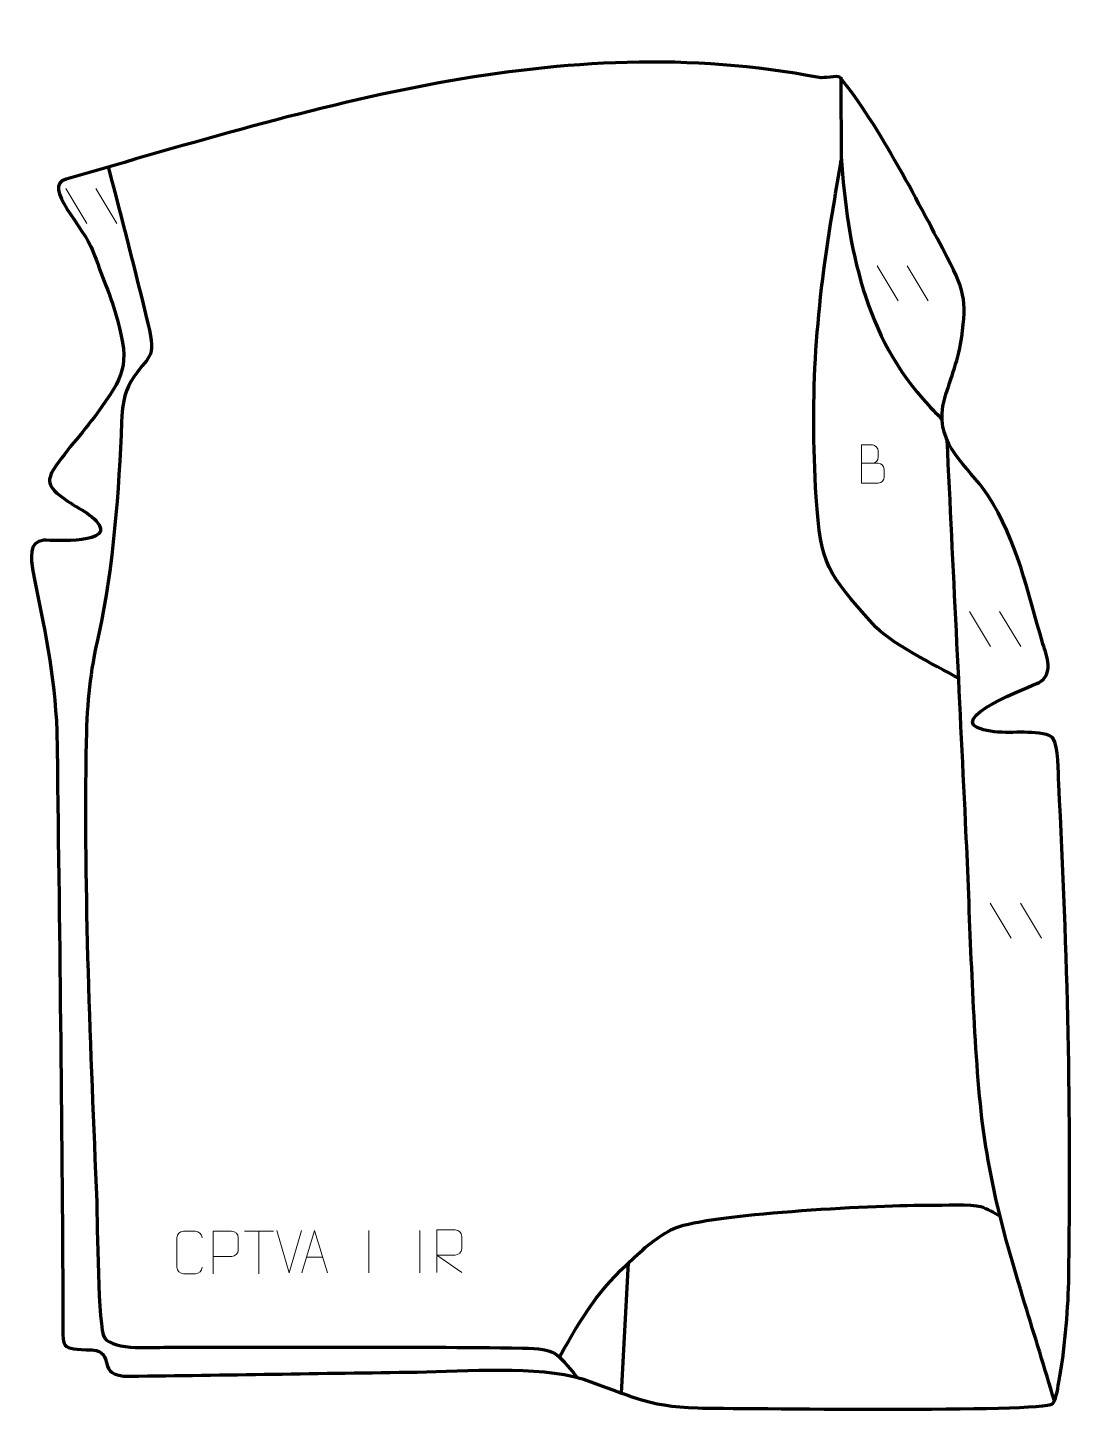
# Model space of a CAD drawing. Header units: millimetres. Extents: x -565 to 48, y -62 to 752.
import ezdxf

# ---------------------------------------------------------------- set-up
doc = ezdxf.new("R2010")
doc.units = ezdxf.units.MM
doc.header["$MEASUREMENT"] = 0
doc.layers.add('layer 1', color=7, linetype='Continuous')
doc.layers.add('layer 2', color=7, linetype='Continuous')

msp = doc.modelspace()

# ---------------------------------------------------------------- linework, layer by layer
at = {"layer": 'layer 1', "color": 142, "lineweight": 158}
for points, knots in [([(-87.2855, 722.8605), (-87.2243, 706.8626), (-87.2435, 691.9754), (-87.0477, 675.9976), (-87.0477, 675.9976), (-83.5576, 623.2739), (-73.1586, 569.7067), (-35.7415, 529.9435), (-35.7415, 529.9435), (-33.1093, 527.1462), (-30.4338, 524.3837), (-27.7694, 521.6167)], [0, 0, 0, 0, 0.25, 0.25, 0.25, 0.25, 0.5, 0.5, 0.5, 0.5, 1, 1, 1, 1]), ([(-517.9157, 669.6625), (-509.7858, 638.6736), (-502.176, 609.0873), (-494.6874, 577.9433), (-494.6874, 577.9433), (-489.4086, 555.9895), (-494.3958, 560.1873), (-504.6006, 544.0757), (-504.6006, 544.0757), (-508.9813, 536.6463), (-509.8684, 528.5323), (-510.1836, 520.2053), (-510.1836, 520.2053), (-511.7236, 479.5331), (-514.955, 435.2091), (-523.5699, 395.584), (-523.5699, 395.584), (-528.9141, 371.0028), (-530.4372, 357.4247), (-530.9351, 332.2226), (-530.9351, 332.2226), (-532.7179, 242.0015), (-528.3412, 151.6688), (-524.7687, 61.5225), (-524.7687, 61.5225), (-524.4214, 50.0499), (-524.0259, -13.0841), (-520.2374, -18.3372), (-520.2374, -18.3372), (-514.4791, -26.3215), (-490.631, -23.8237), (-481.0985, -23.8715), (-481.0985, -23.8715), (-412.255, -24.2164), (-343.201, -23.3197), (-274.4278, -24.4915), (-274.4278, -24.4915), (-253.9842, -24.8399), (-254.9426, -26.876), (-242.2951, -41.7455)], [0, 0, 0, 0, 0.09090909, 0.09090909, 0.09090909, 0.09090909, 0.18181818, 0.18181818, 0.18181818, 0.18181818, 0.27272727, 0.27272727, 0.27272727, 0.27272727, 0.36363636, 0.36363636, 0.36363636, 0.36363636, 0.45454545, 0.45454545, 0.45454545, 0.45454545, 0.54545455, 0.54545455, 0.54545455, 0.54545455, 0.63636364, 0.63636364, 0.63636364, 0.63636364, 0.72727273, 0.72727273, 0.72727273, 0.72727273, 0.81818182, 0.81818182, 0.81818182, 0.81818182, 1, 1, 1, 1]), ([(-18.0668, 369.4089), (-31.8365, 377.0306), (-59.1615, 390.3356), (-68.7473, 401.677), (-68.7473, 401.677), (-95.0857, 431.4362), (-99.1785, 435.1884), (-101.7762, 476.0004), (-101.7762, 476.0004), (-105.6548, 536.9344), (-101.6947, 588.2278), (-91.4834, 647.7358), (-91.4834, 647.7358), (-89.9542, 656.6488), (-88.5263, 665.5918), (-87.0533, 674.5155)], [0, 0, 0, 0, 0.2, 0.2, 0.2, 0.2, 0.4, 0.4, 0.4, 0.4, 0.6, 0.6, 0.6, 0.6, 1, 1, 1, 1]), ([(38.2665, -55.5019), (32.4867, -36.4578), (26.7068, -17.4138), (20.927, 1.6303), (20.927, 1.6303), (6.3537, 48.8617), (-2.5992, 83.0851), (-6.5366, 132.886), (-6.5366, 132.886), (-10.419, 183.105), (-11.558, 234.4025), (-13.9689, 284.8286), (-13.9689, 284.8286), (-17.5494, 359.6862), (-21.2118, 434.5399), (-24.8268, 509.3958)], [0, 0, 0, 0, 0.2, 0.2, 0.2, 0.2, 0.4, 0.4, 0.4, 0.4, 0.6, 0.6, 0.6, 0.6, 1, 1, 1, 1]), ([(-252.9566, -30.111), (-237.1562, -2.8783), (-231.7602, 7.565), (-208.7381, 28.8434), (-208.7381, 28.8434), (-200.2776, 36.6632), (-190.895, 44.2552), (-182.2451, 47.0292), (-182.2451, 47.0292), (-157.8081, 54.8659), (-63.9501, 59.8885), (-34.5718, 59.6066), (-34.5718, 59.6066), (-27.5299, 59.539), (-10.6954, 60.3182), (-4.9492, 58.7556), (-4.9492, 58.7556), (-1.4828, 57.8129), (3.1016, 54.8098), (6.2761, 53.1715)], [0, 0, 0, 0, 0.16666667, 0.16666667, 0.16666667, 0.16666667, 0.33333333, 0.33333333, 0.33333333, 0.33333333, 0.5, 0.5, 0.5, 0.5, 0.66666667, 0.66666667, 0.66666667, 0.66666667, 1, 1, 1, 1])]:
    msp.add_open_spline(points, degree=3, knots=knots, dxfattribs=at)
at = {"layer": 'layer 1', "color": 250, "lineweight": 9}
for points in [[(-543.0091, 657.3682), (-543.0091, 657.3682), (-530.6448, 636.8239), (-530.6448, 636.8239)], [(-525.2792, 657.3682), (-525.2792, 657.3682), (-512.9149, 636.8239), (-512.9149, 636.8239)], [(-65.9957, 611.9088), (-65.9957, 611.9088), (-53.6314, 591.3645), (-53.6314, 591.3645)], [(-48.2658, 611.9088), (-48.2658, 611.9088), (-35.9015, 591.3645), (-35.9015, 591.3645)], [(-11.6679, 408.7086), (-11.6679, 408.7086), (0.6964, 388.1643), (0.6964, 388.1643)], [(6.062, 408.7086), (6.062, 408.7086), (18.4263, 388.1643), (18.4263, 388.1643)], [(0.5377, 237.2191), (0.5377, 237.2191), (12.902, 216.6748), (12.902, 216.6748)], [(18.2676, 237.2191), (18.2676, 237.2191), (30.6319, 216.6748), (30.6319, 216.6748)], [(-437.8927, 44.1949), (-437.8927, 44.1949), (-420.9055, 44.1949), (-420.9055, 44.1949)], [(-429.3989, 19.2649), (-429.3989, 19.2649), (-429.3989, 44.2184), (-429.3989, 44.2184)], [(-411.6287, 19.7753), (-411.6287, 19.7753), (-418.9505, 44.7289), (-418.9505, 44.7289)], [(-404.3068, 44.7289), (-404.3068, 44.7289), (-411.6286, 19.7753), (-411.6286, 19.7753)], [(-364.8856, 44.7392), (-364.8856, 44.7392), (-364.8856, 19.7651), (-364.8856, 19.7651)], [(-334.8856, 44.7392), (-334.8856, 44.7392), (-334.8856, 19.7651), (-334.8856, 19.7651)], [(-401.3835, 29.0248), (-401.3835, 29.0248), (-391.8878, 29.0248), (-391.8878, 29.0248)]]:
    msp.add_open_spline(points, degree=3, dxfattribs=at)
for points, knots in [([(-75.1356, 495.8465), (-71.8766, 495.8469), (-68.6172, 495.8469), (-65.3575, 495.8465), (-65.3575, 495.8465), (-63.5882, 495.831), (-61.8653, 494.276), (-61.8653, 492.4402), (-61.8653, 492.4402), (-61.8656, 491.4294), (-61.8656, 488.6981), (-61.8653, 487.687), (-61.8653, 487.687), (-61.8494, 486.0229), (-63.2307, 484.2191), (-65.3101, 484.2343), (-65.3101, 484.2343), (-68.5701, 484.2346), (-71.8298, 484.2346), (-75.0891, 484.2343), (-75.0891, 484.2343), (-75.0891, 491.6847), (-75.0891, 499.1348), (-75.0891, 506.5846), (-75.0891, 506.5846), (-72.963, 506.5846), (-70.8366, 506.5846), (-68.7101, 506.5846), (-68.7101, 506.5846), (-67.2046, 506.6004), (-65.3266, 504.8892), (-65.3107, 503.1315), (-65.3107, 503.1315), (-65.3111, 501.2809), (-65.3111, 501.1502), (-65.3107, 499.2993), (-65.3107, 499.2993), (-65.2953, 497.4487), (-66.9562, 495.831), (-68.7566, 495.8465)], [0, 0, 0, 0, 0.09090909, 0.09090909, 0.09090909, 0.09090909, 0.18181818, 0.18181818, 0.18181818, 0.18181818, 0.27272727, 0.27272727, 0.27272727, 0.27272727, 0.36363636, 0.36363636, 0.36363636, 0.36363636, 0.45454545, 0.45454545, 0.45454545, 0.45454545, 0.54545455, 0.54545455, 0.54545455, 0.54545455, 0.63636364, 0.63636364, 0.63636364, 0.63636364, 0.72727273, 0.72727273, 0.72727273, 0.72727273, 0.81818182, 0.81818182, 0.81818182, 0.81818182, 1, 1, 1, 1]), ([(-462.8204, 23.0825), (-462.9602, 20.7591), (-464.6374, 19.2795), (-466.7851, 19.2687), (-466.7851, 19.2687), (-469.117, 19.2691), (-471.4489, 19.2691), (-473.7804, 19.2687), (-473.7804, 19.2687), (-475.7054, 19.1633), (-477.6775, 21.0478), (-477.6663, 23.0651), (-477.6663, 23.0651), (-477.6659, 28.8352), (-477.6659, 34.6049), (-477.6663, 40.3742), (-477.6663, 40.3742), (-477.6621, 42.5123), (-475.9154, 44.2315), (-473.763, 44.218), (-473.763, 44.218), (-471.4373, 44.218), (-469.1112, 44.218), (-466.7851, 44.218), (-466.7851, 44.218), (-464.8385, 44.2535), (-462.8471, 42.762), (-462.8204, 40.3244)], [0, 0, 0, 0, 0.125, 0.125, 0.125, 0.125, 0.25, 0.25, 0.25, 0.25, 0.375, 0.375, 0.375, 0.375, 0.5, 0.5, 0.5, 0.5, 0.625, 0.625, 0.625, 0.625, 0.75, 0.75, 0.75, 0.75, 1, 1, 1, 1]), ([(-456.2434, 19.2647), (-456.2434, 19.2647), (-456.2434, 44.2183), (-456.2434, 44.2183), (-456.2434, 44.2183), (-452.6484, 44.2183), (-449.0531, 44.2183), (-445.4577, 44.2183), (-445.4577, 44.2183), (-443.1325, 44.1804), (-441.5751, 42.6903), (-441.5793, 40.3242), (-441.5793, 40.3242), (-441.5797, 38.2885), (-441.5797, 35.2292), (-441.5793, 33.1932), (-441.5793, 33.1932), (-441.5858, 31.3178), (-443.398, 29.3759), (-445.4076, 29.3568), (-445.4076, 29.3568), (-445.4076, 29.3568), (-456.2434, 29.3568), (-456.2434, 29.3568)], [0, 0, 0, 0, 0.14285714, 0.14285714, 0.14285714, 0.14285714, 0.28571429, 0.28571429, 0.28571429, 0.28571429, 0.42857143, 0.42857143, 0.42857143, 0.42857143, 0.57142857, 0.57142857, 0.57142857, 0.57142857, 0.71428571, 0.71428571, 0.71428571, 0.71428571, 1, 1, 1, 1]), ([(-404.1061, 19.7754), (-404.1061, 19.7754), (-396.7351, 44.7289), (-396.7351, 44.7289), (-396.7351, 44.7289), (-396.7351, 44.7289), (-389.1652, 19.7754), (-389.1652, 19.7754)], [0, 0, 0, 0, 0.33333333, 0.33333333, 0.33333333, 0.33333333, 1, 1, 1, 1]), ([(-324.8686, 20.0498), (-324.8686, 20.0498), (-324.8686, 45.0033), (-324.8686, 45.0033), (-324.8686, 45.0033), (-321.2738, 45.0033), (-317.6783, 45.0033), (-314.0831, 45.0033), (-314.0831, 45.0033), (-311.7578, 44.9656), (-310.2005, 43.4756), (-310.2046, 41.1092), (-310.2046, 41.1092), (-310.205, 39.0737), (-310.205, 36.0143), (-310.2046, 33.9783), (-310.2046, 33.9783), (-310.2111, 32.1028), (-312.0234, 30.161), (-314.0329, 30.1419), (-314.0329, 30.1419), (-314.0329, 30.1419), (-324.8686, 30.1419), (-324.8686, 30.1419), (-324.8686, 30.1419), (-324.8686, 30.1419), (-310.2139, 20.0498), (-310.2139, 20.0498)], [0, 0, 0, 0, 0.125, 0.125, 0.125, 0.125, 0.25, 0.25, 0.25, 0.25, 0.375, 0.375, 0.375, 0.375, 0.5, 0.5, 0.5, 0.5, 0.625, 0.625, 0.625, 0.625, 0.75, 0.75, 0.75, 0.75, 1, 1, 1, 1])]:
    msp.add_open_spline(points, degree=3, knots=knots, dxfattribs=at)
at = {"layer": 'layer 1', "color": 142, "lineweight": 158}
msp.add_open_spline([(-216.2785, -50.9453), (-216.2785, -50.9453), (-212.0465, 25.7448), (-212.0465, 25.7448)], degree=3, dxfattribs=at)
at = {"layer": 'layer 2', "color": 242, "lineweight": 158}
msp.add_open_spline([(-87.842, 722.806), (-65.3232, 695.8271), (-39.4923, 644.65), (-24.7185, 616.8216), (-24.7185, 616.8216), (-13.6037, 595.7514), (-13.2247, 589.4547), (-16.8986, 565.9338), (-16.8986, 565.9338), (-19.5019, 552.5202), (-24.2436, 542.1111), (-27.4126, 529.5068), (-27.4126, 529.5068), (-30.734, 505.5753), (-13.3712, 495.214), (-1.0269, 477.2608), (-1.0269, 477.2608), (16.7259, 449.6079), (22.2726, 420.5815), (31.5121, 389.6826), (31.5121, 389.6826), (33.8722, 381.9746), (37.8267, 371.8945), (29.2775, 366.8353), (29.2775, 366.8353), (24.3672, 364.845), (-27.8606, 344.8846), (-3.53, 339.1283), (-3.53, 339.1283), (-3.53, 339.1283), (-1.4379, 338.6333), (-1.4379, 338.6333), (-1.4379, 338.6333), (10.0367, 336.3263), (22.1316, 339.0229), (33.589, 336.3075), (33.589, 336.3075), (33.589, 336.3075), (34.6236, 335.9693), (34.6236, 335.9693), (34.6236, 335.9693), (36.0904, 335.3965), (36.3972, 335.1201), (37.4793, 334.07), (37.4793, 334.07), (40.8266, 329.6387), (40.4304, 313.5915), (40.764, 307.3033), (40.764, 307.3033), (46.2152, 205.761), (48.1791, 116.0947), (46.6523, 14.2263), (46.6523, 14.2263), (46.2486, -3.7655), (44.1488, -26.7387), (40.9164, -44.4475), (40.9164, -44.4475), (39.9496, -49.7441), (39.0009, -55.5121), (37.1122, -57.2731), (37.1122, -57.2731), (31.7981, -62.2276), (-149.2041, -59.855), (-171.315, -59.6941), (-171.315, -59.6941), (-202.4186, -58.6803), (-211.5167, -51.9436), (-239.2501, -42.6211), (-239.2501, -42.6211), (-265.8397, -34.3685), (-307.8156, -38.2126), (-336.4516, -38.5715), (-336.4516, -38.5715), (-392.788, -39.2799), (-449.1245, -40.2837), (-505.4455, -41.0076), (-505.4455, -41.0076), (-526.3212, -41.2759), (-512.9019, -26.5535), (-527.5628, -25.5727), (-527.5628, -25.5727), (-546.6806, -24.4856), (-544.5951, -26.3289), (-544.6765, -4.432), (-544.6765, -4.432), (-545.183, 109.7473), (-546.6613, 223.9831), (-548.1992, 338.155), (-548.1992, 338.155), (-549.5057, 371.591), (-555.7859, 400.146), (-562.3378, 432.6166), (-562.3378, 432.6166), (-563.2252, 439.7759), (-565.3449, 449.8255), (-555.8481, 450.5605), (-555.8481, 450.5605), (-550.3873, 450.5976), (-511.9784, 447.934), (-525.1823, 462.0179), (-525.1823, 462.0179), (-531.1399, 468.3726), (-542.275, 472.2275), (-549.5613, 479.6928), (-549.5613, 479.6928), (-549.5613, 479.6928), (-550.5311, 480.7616), (-550.5311, 480.7616), (-550.5311, 480.7616), (-553.0035, 484.1129), (-552.994, 486.6441), (-551.2752, 490.2659), (-551.2752, 490.2659), (-544.4591, 501.5616), (-532.9583, 513.7156), (-524.7898, 524.9664), (-524.7898, 524.9664), (-508.8627, 546.9035), (-505.1092, 553.092), (-512.5685, 580.0339), (-512.5685, 580.0339), (-516.4087, 593.9039), (-522.1017, 607.1294), (-527.0414, 620.6166), (-527.0414, 620.6166), (-532.1585, 634.7015), (-557.2837, 658.7755), (-542.7824, 662.9236), (-542.7824, 662.9236), (-396.515, 704.7632), (-252.16, 751.9755), (-100.0665, 722.6354), (-100.0665, 722.6354), (-97.3023, 722.1022), (-89.7029, 723.9426), (-87.842, 722.806)], degree=3, knots=[0, 0, 0, 0, 0.02857143, 0.02857143, 0.02857143, 0.02857143, 0.05714286, 0.05714286, 0.05714286, 0.05714286, 0.08571429, 0.08571429, 0.08571429, 0.08571429, 0.11428571, 0.11428571, 0.11428571, 0.11428571, 0.14285714, 0.14285714, 0.14285714, 0.14285714, 0.17142857, 0.17142857, 0.17142857, 0.17142857, 0.2, 0.2, 0.2, 0.2, 0.22857143, 0.22857143, 0.22857143, 0.22857143, 0.25714286, 0.25714286, 0.25714286, 0.25714286, 0.28571429, 0.28571429, 0.28571429, 0.28571429, 0.31428571, 0.31428571, 0.31428571, 0.31428571, 0.34285714, 0.34285714, 0.34285714, 0.34285714, 0.37142857, 0.37142857, 0.37142857, 0.37142857, 0.4, 0.4, 0.4, 0.4, 0.42857143, 0.42857143, 0.42857143, 0.42857143, 0.45714286, 0.45714286, 0.45714286, 0.45714286, 0.48571429, 0.48571429, 0.48571429, 0.48571429, 0.51428571, 0.51428571, 0.51428571, 0.51428571, 0.54285714, 0.54285714, 0.54285714, 0.54285714, 0.57142857, 0.57142857, 0.57142857, 0.57142857, 0.6, 0.6, 0.6, 0.6, 0.62857143, 0.62857143, 0.62857143, 0.62857143, 0.65714286, 0.65714286, 0.65714286, 0.65714286, 0.68571429, 0.68571429, 0.68571429, 0.68571429, 0.71428571, 0.71428571, 0.71428571, 0.71428571, 0.74285714, 0.74285714, 0.74285714, 0.74285714, 0.77142857, 0.77142857, 0.77142857, 0.77142857, 0.8, 0.8, 0.8, 0.8, 0.82857143, 0.82857143, 0.82857143, 0.82857143, 0.85714286, 0.85714286, 0.85714286, 0.85714286, 0.88571429, 0.88571429, 0.88571429, 0.88571429, 0.91428571, 0.91428571, 0.91428571, 0.91428571, 0.94285714, 0.94285714, 0.94285714, 0.94285714, 1, 1, 1, 1], dxfattribs=at)

doc.saveas('drawing.dxf')
